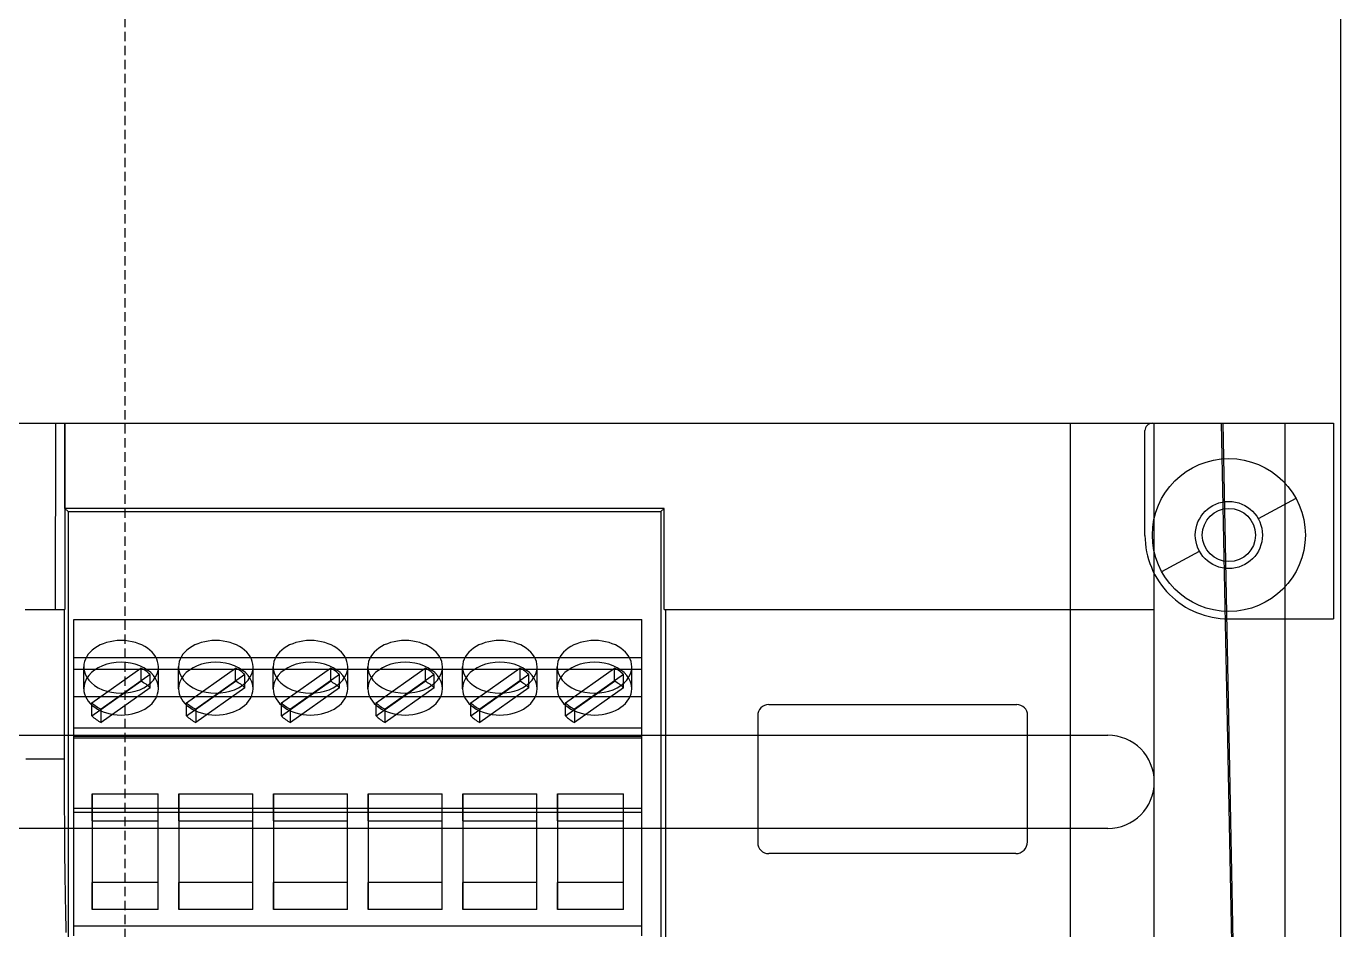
# Model space of a CAD drawing. Extents: x 0 to 144, y 0 to 348.
# Drawn here: x 66.7 to 137, y 118.5 to 166.8 of the extents above; entities that cross this region are included whole.
import ezdxf

# ---------------------------------------------------------------- set-up
doc = ezdxf.new("R2010")
doc.units = 0
doc.linetypes.add('DASHED', pattern=[0.75, 0.5, -0.25])
doc.layers.add('-15N-THT. THIẾT BỊ ĐÓNG MỞ', color=40, linetype='CONTINUOUS')

# ---------------------------------------------------------------- blocks, each defined once
blk = doc.blocks.new('06 - N - SC VSD ATV630U07~55N4')
at = {"layer": '-15N-THT. THIẾT BỊ ĐÓNG MỞ', "color": 6, "linetype": 'DASHED'}
blk.add_line((0, 174), (0, -174), dxfattribs=at)
at = {"layer": '-15N-THT. THIẾT BỊ ĐÓNG MỞ'}
for p, q in [((65.022, -166), (65.022, 143.76)), ((-64.826, -28.443), (64.635, -28.443)), ((-3.699, -38.411), (-3.685, -28.443)), ((-3.2, -28.443), (-3.2, -38.411)), ((-3.2, -33), (-3.2, -28.443)), ((50.569, -166), (50.569, -28.443)), ((54.948, -28.443), (54.948, -28.443)), ((55.023, -28.443), (55.023, -64.601)), ((58.947, -43.604), (58.644, -28.443)), ((59.904, -88.54), (58.729, -28.443)), ((62.032, -28.443), (62.032, -97.221)), ((64.635, -28.443), (64.635, -38.909)), ((54.556, -28.835), (54.556, -28.835)), ((54.556, -34.442), (54.556, -28.835)), ((-3.2, -33), (-3.026, -33.174)), ((28.837, -33), (-3.2, -33)), ((28.837, -33), (28.663, -33.174)), ((28.837, -38.411), (28.837, -33)), ((62.63, -32.463), (60.616, -33.563)), ((62.63, -32.463), (62.63, -32.463)), ((-3.026, -33.174), (28.663, -33.174)), ((-3.026, -33.174), (-3.026, -66.946)), ((28.663, -33.174), (28.663, -85.26)), ((54.556, -34.442), (54.556, -34.442)), ((60.289, -33.742), (60.289, -33.742)), ((57.794, -35.105), (57.794, -35.105)), ((55.454, -36.384), (57.467, -35.284)), ((55.454, -36.384), (55.454, -36.384)), ((-5.333, -38.411), (-3.2, -38.411)), ((-3.243, -38.411), (-3.243, -46.394)), ((28.837, -38.411), (55.023, -38.411)), ((28.907, -38.411), (28.907, -58.945)), ((55.023, -38.411), (55.023, -38.411)), ((-2.731, -55.87), (-2.731, -38.939)), ((-2.731, -38.939), (27.651, -38.939)), ((27.651, -55.87), (27.651, -38.939)), ((59.023, -38.909), (59.023, -38.909)), ((59.023, -38.909), (64.635, -38.909)), ((-2.731, -40.983), (27.651, -40.983)), ((-2.731, -41.594), (27.651, -41.594)), ((-2.193, -42.645), (-2.193, -41.477)), ((-1.756, -43.397), (0.864, -41.544)), ((1.357, -41.893), (-1.263, -43.746)), ((0.864, -41.544), (0.864, -42.249)), ((1.357, -42.598), (1.357, -41.893)), ((1.794, -42.645), (1.794, -41.477)), ((2.871, -42.645), (2.871, -41.477)), ((3.307, -43.397), (5.928, -41.544)), ((6.421, -41.893), (3.801, -43.746)), ((5.928, -42.249), (5.928, -41.544)), ((6.421, -42.598), (6.421, -41.893)), ((6.858, -42.645), (6.858, -41.477)), ((7.934, -42.645), (7.934, -41.477)), ((8.371, -43.397), (10.991, -41.544)), ((11.485, -41.893), (8.865, -43.746)), ((10.991, -41.544), (10.991, -42.249)), ((11.485, -42.598), (11.485, -41.893)), ((11.922, -42.645), (11.922, -41.477)), ((12.998, -42.645), (12.998, -41.477)), ((13.435, -43.397), (16.055, -41.544)), ((16.549, -41.893), (13.928, -43.746)), ((16.055, -41.544), (16.055, -42.249)), ((16.549, -42.598), (16.549, -41.893)), ((16.985, -42.645), (16.985, -41.477)), ((18.062, -42.645), (18.062, -41.477)), ((18.499, -43.397), (21.119, -41.544)), ((21.612, -41.893), (18.992, -43.746)), ((21.119, -41.544), (21.119, -42.249)), ((21.612, -42.598), (21.612, -41.893)), ((22.049, -42.645), (22.049, -41.477)), ((23.126, -42.645), (23.126, -41.477)), ((23.562, -43.397), (26.183, -41.544)), ((26.676, -41.893), (24.056, -43.746)), ((26.183, -42.249), (26.183, -41.544)), ((26.676, -42.598), (26.676, -41.893)), ((27.113, -42.645), (27.113, -41.477)), ((-1.756, -44.102), (0.864, -42.249)), ((1.357, -42.598), (-1.263, -44.451)), ((3.307, -44.102), (5.928, -42.249)), ((6.421, -42.598), (3.801, -44.451)), ((8.371, -44.102), (10.991, -42.249)), ((11.485, -42.598), (8.865, -44.451)), ((13.435, -44.102), (16.055, -42.249)), ((16.549, -42.598), (13.928, -44.451)), ((18.499, -44.102), (21.119, -42.249)), ((21.612, -42.598), (18.992, -44.451)), ((23.562, -44.102), (26.183, -42.249)), ((26.676, -42.598), (24.056, -44.451)), ((-2.731, -43.065), (27.651, -43.065)), ((-1.756, -44.102), (-1.756, -43.397)), ((3.307, -44.102), (3.307, -43.397)), ((8.371, -44.102), (8.371, -43.397)), ((13.435, -44.102), (13.435, -43.397)), ((18.499, -44.102), (18.499, -43.397)), ((23.562, -44.102), (23.562, -43.397)), ((34.441, -43.495), (47.701, -43.494)), ((34.441, -43.495), (34.441, -43.495)), ((47.701, -43.494), (47.701, -43.494)), ((-1.263, -44.451), (-1.263, -43.746)), ((3.801, -43.746), (3.801, -44.451)), ((8.865, -44.451), (8.865, -43.746)), ((13.928, -44.451), (13.928, -43.746)), ((18.992, -44.451), (18.992, -43.746)), ((24.056, -43.746), (24.056, -44.451)), ((33.845, -44.091), (33.845, -50.873)), ((33.845, -44.091), (33.845, -44.091)), ((48.276, -50.838), (48.276, -44.069)), ((48.276, -44.069), (48.276, -44.069)), ((59.314, -62.005), (58.947, -43.604)), ((-2.731, -44.731), (27.651, -44.731)), ((-52.563, -45.139), (52.563, -45.139)), ((-2.731, -45.181), (27.651, -45.181)), ((-2.731, -45.283), (27.651, -45.283)), ((52.563, -45.139), (52.563, -45.139)), ((-5.289, -46.394), (-3.243, -46.394)), ((-3.243, -46.394), (-3.243, -46.868)), ((-3.243, -46.868), (-3.243, -47.341)), ((-3.243, -47.341), (-3.242, -47.812)), ((-3.242, -47.812), (-3.24, -48.28)), ((-3.24, -48.28), (-3.239, -48.744)), ((-1.749, -48.271), (-1.753, -53.017)), ((-1.749, -48.271), (1.775, -48.271)), ((-1.749, -49.709), (-1.749, -48.271)), ((1.775, -49.709), (1.775, -48.271)), ((1.782, -53.017), (1.775, -48.271)), ((2.89, -48.271), (2.883, -53.017)), ((2.89, -48.271), (6.838, -48.271)), ((2.89, -49.709), (2.89, -48.271)), ((6.838, -49.709), (6.838, -48.271)), ((6.845, -53.017), (6.838, -48.271)), ((7.954, -48.271), (7.947, -53.017)), ((7.954, -48.271), (11.902, -48.271)), ((7.954, -49.709), (7.954, -48.271)), ((11.902, -49.709), (11.902, -48.271)), ((11.909, -53.017), (11.902, -48.271)), ((13.018, -48.271), (13.011, -53.017)), ((13.018, -48.271), (16.966, -48.271)), ((13.018, -49.709), (13.018, -48.271)), ((16.966, -49.709), (16.966, -48.271)), ((16.973, -53.017), (16.966, -48.271)), ((18.081, -48.271), (18.074, -53.017)), ((18.081, -48.271), (22.03, -48.271)), ((18.081, -49.709), (18.081, -48.271)), ((22.03, -49.709), (22.03, -48.271)), ((22.036, -53.017), (22.03, -48.271)), ((23.145, -48.271), (23.138, -53.017)), ((23.145, -48.271), (26.669, -48.271)), ((23.145, -49.709), (23.145, -48.271)), ((26.669, -49.709), (26.669, -48.271)), ((26.673, -53.017), (26.669, -48.271)), ((-3.239, -48.744), (-3.237, -49.204)), ((-3.237, -49.204), (-3.234, -49.657)), ((-2.731, -49.039), (27.651, -49.039)), ((-3.234, -49.657), (-3.231, -50.105)), ((-2.731, -49.251), (27.651, -49.251)), ((-1.749, -49.709), (-1.753, -54.455)), ((-1.749, -49.709), (1.775, -49.709)), ((1.782, -54.455), (1.775, -49.709)), ((2.89, -49.709), (2.883, -54.455)), ((2.89, -49.709), (6.838, -49.709)), ((6.845, -54.455), (6.838, -49.709)), ((7.954, -49.709), (7.947, -54.455)), ((7.954, -49.709), (11.902, -49.709)), ((11.909, -54.455), (11.902, -49.709)), ((13.018, -49.709), (13.011, -54.455)), ((13.018, -49.709), (16.966, -49.709)), ((16.973, -54.455), (16.966, -49.709)), ((18.081, -49.709), (18.074, -54.455)), ((18.081, -49.709), (22.03, -49.709)), ((22.036, -54.455), (22.03, -49.709)), ((23.145, -49.709), (23.138, -54.455)), ((23.145, -49.709), (26.669, -49.709)), ((26.673, -54.455), (26.669, -49.709)), ((52.563, -50.123), (-52.563, -50.123)), ((-3.231, -50.105), (-3.228, -50.544)), ((-3.228, -50.544), (-3.225, -50.976)), ((52.563, -50.123), (52.563, -50.123)), ((-3.225, -50.976), (-3.221, -51.398)), ((33.845, -50.873), (33.845, -50.873)), ((48.276, -50.838), (48.276, -50.838)), ((-3.221, -51.398), (-3.217, -51.81)), ((-3.217, -51.81), (-3.213, -52.211)), ((47.646, -51.469), (34.44, -51.468)), ((34.44, -51.468), (34.44, -51.468)), ((47.646, -51.469), (47.646, -51.469)), ((-3.213, -52.211), (-3.208, -52.601)), ((-3.208, -52.601), (-3.203, -52.977)), ((-3.203, -52.977), (-3.198, -53.341)), ((-3.198, -53.341), (-3.192, -53.691)), ((-1.753, -54.455), (-1.753, -53.017)), ((1.782, -53.017), (-1.753, -53.017)), ((1.782, -54.455), (1.782, -53.017)), ((2.883, -54.455), (2.883, -53.017)), ((6.845, -53.017), (2.883, -53.017)), ((6.845, -54.455), (6.845, -53.017)), ((7.947, -54.455), (7.947, -53.017)), ((11.909, -53.017), (7.947, -53.017)), ((11.909, -54.455), (11.909, -53.017)), ((13.011, -54.455), (13.011, -53.017)), ((16.973, -53.017), (13.011, -53.017)), ((16.973, -54.455), (16.973, -53.017)), ((18.074, -54.455), (18.074, -53.017)), ((22.036, -53.017), (18.074, -53.017)), ((22.036, -54.455), (22.036, -53.017)), ((23.138, -54.455), (23.138, -53.017)), ((26.673, -53.017), (23.138, -53.017)), ((26.673, -54.455), (26.673, -53.017)), ((-3.192, -53.691), (-3.186, -54.026)), ((-3.186, -54.026), (-3.18, -54.345)), ((-3.18, -54.345), (-3.174, -54.649)), ((-3.174, -54.649), (-3.167, -54.936)), ((1.782, -54.455), (-1.753, -54.455)), ((6.845, -54.455), (2.883, -54.455)), ((11.909, -54.455), (7.947, -54.455)), ((16.973, -54.455), (13.011, -54.455)), ((22.036, -54.455), (18.074, -54.455)), ((26.673, -54.455), (23.138, -54.455)), ((-3.167, -54.936), (-3.16, -55.205)), ((-3.16, -55.205), (-3.153, -55.457)), ((-3.153, -55.457), (-3.146, -55.691)), ((27.651, -55.352), (-2.731, -55.352))]:
    blk.add_line(p, q, dxfattribs=at)
for radius in [4.089, 1.794, 1.422]:
    blk.add_circle((59.042, -34.424), radius, dxfattribs=at)
for centre, radius, start, end in [((54.948, -28.835), 0.392, 89.99998, 180.00002), ((59.023, -34.442), 4.467, 180.00002, 270.00002), ((34.441, -44.091), 0.596, 90.00141, 180.0029), ((47.701, -44.069), 0.575, 0, 90.00141), ((52.563, -47.631), 2.492, 270.00002, 89.99998), ((34.44, -50.873), 0.595, 180.00279, 269.99864), ((47.646, -50.838), 0.63, 269.99864, 0)]:
    blk.add_arc(centre, radius, start, end, dxfattribs=at)
for centre, major_axis, start_param, end_param in [((-0.199, -41.477), (-1.994, 0), 3.141593, 6.283185), ((4.864, -41.477), (-1.994, 0), 3.141593, 6.283185), ((9.928, -41.477), (-1.994, 0), 3.141593, 6.283185), ((14.992, -41.477), (-1.994, 0), 3.141593, 6.283185), ((20.055, -41.477), (-1.994, 0), 3.141593, 6.283185), ((25.119, -41.477), (-1.994, 0), 3.141593, 6.283185), ((-0.199, -42.645), (1.994, 0), 0, 3.141593), ((4.864, -42.645), (1.994, 0), 0, 3.141593), ((9.928, -42.645), (1.994, 0), 0, 3.141593), ((14.992, -42.645), (1.994, 0), 0, 3.141593), ((20.055, -42.645), (1.994, 0), 0, 3.141593), ((25.119, -42.645), (1.994, 0), 0, 3.141593), ((-0.199, -41.477), (-1.994, 0), 0, 3.141593), ((-0.199, -42.645), (1.885, 0), 0.599286, 0.97151), ((4.864, -41.477), (-1.994, 0), 0, 3.141593), ((4.864, -42.645), (1.885, 0), 0.599286, 0.97151), ((9.928, -41.477), (-1.994, 0), 0, 3.141593), ((9.928, -42.645), (1.885, 0), 0.599286, 0.97151), ((14.992, -41.477), (-1.994, 0), 0, 3.141593), ((14.992, -42.645), (1.885, 0), 0.599286, 0.97151), ((20.055, -41.477), (-1.994, 0), 0, 3.141593), ((20.055, -42.645), (1.885, 0), 0.599286, 0.97151), ((25.119, -41.477), (-1.994, 0), 0, 3.141593), ((25.119, -42.645), (1.885, 0), 0.599286, 0.97151), ((-0.199, -42.645), (1.994, 0), 3.141593, 6.283185), ((-0.199, -43.35), (1.885, 0), 0.599286, 0.97151), ((4.864, -42.645), (1.994, 0), 3.141593, 6.283185), ((4.864, -43.35), (1.885, 0), 0.599286, 0.97151), ((9.928, -42.645), (1.994, 0), 3.141593, 6.283185), ((9.928, -43.35), (1.885, 0), 0.599286, 0.97151), ((14.992, -42.645), (1.994, 0), 3.141593, 6.283185), ((14.992, -43.35), (1.885, 0), 0.599286, 0.97151), ((20.055, -42.645), (1.994, 0), 3.141593, 6.283185), ((20.055, -43.35), (1.885, 0), 0.599286, 0.97151), ((25.119, -42.645), (1.994, 0), 3.141593, 6.283185), ((25.119, -43.35), (1.885, 0), 0.599286, 0.97151), ((-0.199, -42.645), (1.885, 0), -2.542307, -2.170082), ((4.864, -42.645), (1.885, 0), -2.542307, -2.170082), ((9.928, -42.645), (1.885, 0), -2.542307, -2.170082), ((14.992, -42.645), (1.885, 0), -2.542307, -2.170082), ((20.055, -42.645), (1.885, 0), -2.542307, -2.170082), ((25.119, -42.645), (1.885, 0), -2.542307, -2.170082), ((-0.199, -43.35), (1.885, 0), -2.542307, -2.170082), ((4.864, -43.35), (1.885, 0), -2.542307, -2.170082), ((9.928, -43.35), (1.885, 0), -2.542307, -2.170082), ((14.992, -43.35), (1.885, 0), -2.542307, -2.170082), ((20.055, -43.35), (1.885, 0), -2.542307, -2.170082), ((25.119, -43.35), (1.885, 0), -2.542307, -2.170082)]:
    blk.add_ellipse(centre, major_axis=major_axis, ratio=0.707107, start_param=start_param, end_param=end_param, dxfattribs=at)

msp = doc.modelspace()

# ---------------------------------------------------------------- block references
msp.add_blockref('06 - N - SC VSD ATV630U07~55N4', (72, 174))

doc.saveas('drawing.dxf')
